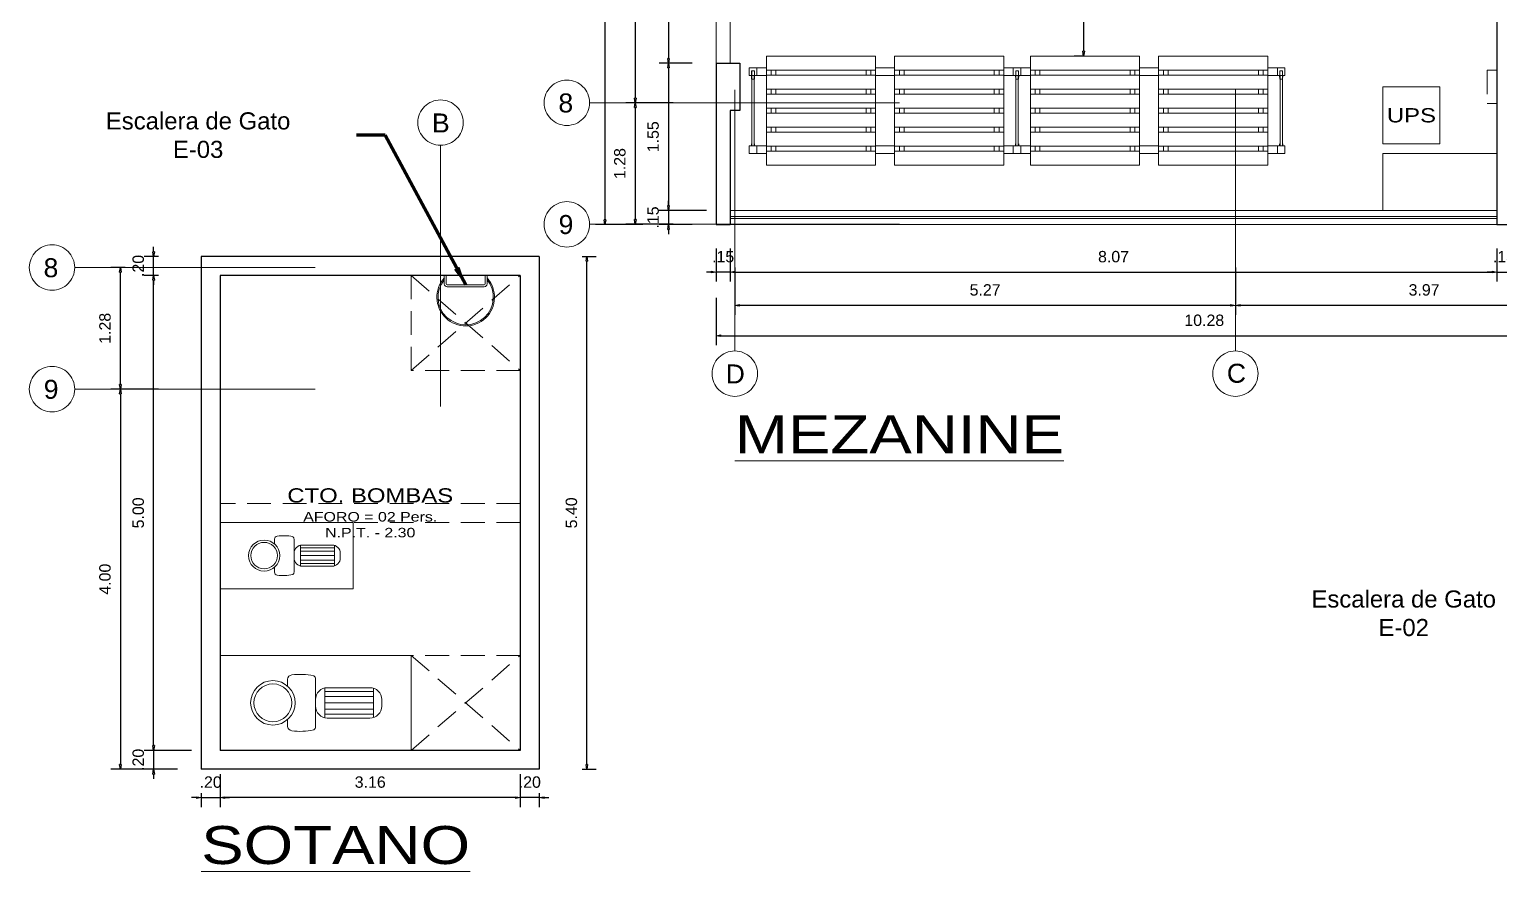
# Model space of a CAD drawing. Header units: millimetres. Extents: x 1675 to 1732.9, y 581.7 to 641.7.
# Drawn here: x 1701.9 to 1717.38, y 615.77 to 624.64 of the extents above; entities that cross this region are included whole.
import ezdxf
from ezdxf.enums import TextEntityAlignment as Align

# ---------------------------------------------------------------- set-up
doc = ezdxf.new("R2010")
doc.units = ezdxf.units.MM
doc.linetypes.add('DASHDOT', pattern=[25.4, 12.7, -6.35, 0, -6.35])
doc.linetypes.add('HIDDEN', pattern=[0.375, 0.25, -0.125])
doc.layers.get('0').update_dxf_attribs({"lineweight": 5})
doc.layers.get('Defpoints').update_dxf_attribs({"color": 8, "lineweight": 5})
for name, color, linetype, lineweight in [('- PALETS', 8, 'Continuous', 5), ('COTAS', 8, 'Continuous', 5), ('EJES', 92, 'DASHDOT', 5), ('ESCALERA', 8, 'Continuous', 5), ('MOBILIARIO', 8, 'Continuous', 5), ('MURO BAJO', 7, 'Continuous', 20), ('Muros', 7, 'Continuous', 30), ('PROYECCION', 8, 'HIDDEN', 5), ('texto', 7, 'Continuous', 5), ('TEXTO AMBIENTES', 7, 'Continuous', 5), ('VENTANAS', 8, 'Continuous', 9)]:
    doc.layers.add(name, color=color, linetype=linetype, lineweight=lineweight)
doc.styles.add('AMBIENTE_50', font='arial.ttf', dxfattribs={"width": 1.2, "height": 0.12})
doc.styles.add('COTAS', font='', dxfattribs={"height": 0.22})
doc.styles.add('ROMANS', font='arial.ttf')
doc.styles.get("Standard").update_dxf_attribs({"font": 'arial.ttf'})
doc.styles.add('Texto peqño', font='sanss___.ttf', dxfattribs={"height": 0.12})
doc.styles.get('COTAS').set_extended_font_data('Zurich Ex BT')
doc.dimstyles.new('100', dxfattribs={"dimtxt": 0.12, "dimasz": 0.05, "dimexe": 0.1, "dimexo": 0.25, "dimgap": 0.1, "dimtad": 1, "dimzin": 4, "dimdsep": 46, "dimtxsty": 'Texto peqño', "dimblk": 'CLOSEDBLANK', "dimcen": -0.05, "dimdle": 0.1, "dimclrd": 256, "dimclre": 256, "dimclrt": 256, "dimadec": 0, "dimazin": 0, "dimtfac": 1, "dimtix": 1, "dimtmove": 0, "dimatfit": 3, "dimldrblk": 'ARCHTICK', "dimfxl": 0, "dimarcsym": 0})
doc.dimstyles.new('GINMASIO', dxfattribs={"dimtxt": 0.22, "dimasz": 0.35, "dimexe": 0.28, "dimexo": 0.09, "dimgap": 0.11, "dimtad": 1, "dimlfac": 0.5, "dimzin": 4, "dimdsep": 46, "dimtxsty": 'COTAS', "dimblk": 'SMALL', "dimcen": 0.3, "dimdle": 0.25, "dimclrd": 2, "dimclre": 2, "dimazin": 0, "dimtfac": 1, "dimtmove": 0, "dimatfit": 3, "dimfxl": 0, "dimarcsym": 0})

# ---------------------------------------------------------------- blocks, each defined once
blk = doc.blocks.new('_ClosedBlank')
at = {"color": 0, "linetype": 'ByBlock', "lineweight": -2}
for p, q in [((-1, 0.17), (0, 0)), ((-1, 0.17), (-1, -0.17)), ((0, 0), (-1, -0.17))]:
    blk.add_line(p, q, dxfattribs=at)
blk = doc.blocks.new('*D262')
at = {"layer": 'COTAS', "lineweight": -2}
for p, q in [((1719.162, 622.583), (1718.812, 622.583)), ((1718.512, 619.523), (1719.012, 619.523))]:
    blk.add_line(p, q, dxfattribs=at)
at = {"layer": 'COTAS', "linetype": 'ByBlock', "lineweight": -2}
blk.add_line((1718.912, 619.573), (1718.912, 622.533), dxfattribs=at)
at = {"layer": 'Defpoints', "color": 0}
for p in [(1718.912, 622.583), (1719.412, 622.583), (1715.317, 619.523)]:
    blk.add_point(p, dxfattribs=at)
at = {"layer": 'COTAS', "lineweight": -2, "xscale": 0.05, "yscale": 0.05, "zscale": 0.05}
for p, rotation in [((1718.912, 622.583), 90), ((1718.912, 619.523), 270)]:
    blk.add_blockref('_ClosedBlank', p, dxfattribs=dict(at, rotation=rotation))
at = {"layer": 'COTAS', "insert": (1718.75, 621.053), "char_height": 0.12, "attachment_point": 5, "rotation": 90, "style": 'Texto peqño'}
blk.add_mtext('3.06', dxfattribs=at)
blk = doc.blocks.new('_ARCHTICK')
at = {"color": 0, "linetype": 'ByBlock', "const_width": 0.15}
blk.add_lwpolyline([(-0.5, -0.5), (0.5, 0.5)], dxfattribs=at)
blk = doc.blocks.new('*D230')
at = {"layer": 'COTAS', "lineweight": -2}
for p, q in [((1709.132, 621.813), (1709.132, 621.313)), ((1719.412, 621.813), (1719.412, 621.313))]:
    blk.add_line(p, q, dxfattribs=at)
at = {"layer": 'COTAS', "linetype": 'ByBlock', "lineweight": -2}
blk.add_line((1709.182, 621.413), (1719.362, 621.413), dxfattribs=at)
at = {"layer": 'Defpoints', "color": 0}
for p in [(1709.132, 622.583), (1719.412, 622.583), (1719.412, 621.413)]:
    blk.add_point(p, dxfattribs=at)
at = {"layer": 'COTAS', "lineweight": -2, "xscale": 0.05, "yscale": 0.05, "zscale": 0.05, "rotation": 180}
blk.add_blockref('_ClosedBlank', (1709.132, 621.413), dxfattribs=at)
at = {"layer": 'COTAS', "lineweight": -2, "xscale": 0.05, "yscale": 0.05, "zscale": 0.05}
blk.add_blockref('_ClosedBlank', (1719.412, 621.413), dxfattribs=at)
at = {"layer": 'COTAS', "insert": (1714.272, 621.575), "char_height": 0.12, "attachment_point": 5, "style": 'Texto peqño'}
blk.add_mtext('10.28', dxfattribs=at)
blk = doc.blocks.new('*D231')
at = {"layer": 'COTAS', "lineweight": -2}
for p, q in [((1714.6, 622.133), (1714.6, 621.633)), ((1718.572, 622.133), (1718.572, 621.633))]:
    blk.add_line(p, q, dxfattribs=at)
at = {"layer": 'COTAS', "linetype": 'ByBlock', "lineweight": -2}
blk.add_line((1718.522, 621.733), (1714.65, 621.733), dxfattribs=at)
at = {"layer": 'Defpoints', "color": 0}
for p in [(1714.6, 622.583), (1718.572, 622.583), (1714.6, 621.733)]:
    blk.add_point(p, dxfattribs=at)
at = {"layer": 'COTAS', "lineweight": -2, "xscale": 0.05, "yscale": 0.05, "zscale": 0.05, "rotation": 180}
blk.add_blockref('_ClosedBlank', (1714.6, 621.733), dxfattribs=at)
at = {"layer": 'COTAS', "lineweight": -2, "xscale": 0.05, "yscale": 0.05, "zscale": 0.05}
blk.add_blockref('_ClosedBlank', (1718.572, 621.733), dxfattribs=at)
at = {"layer": 'COTAS', "insert": (1716.586, 621.895), "char_height": 0.12, "attachment_point": 5, "style": 'Texto peqño'}
blk.add_mtext('3.97', dxfattribs=at)
blk = doc.blocks.new('*D232')
at = {"layer": 'COTAS', "lineweight": -2}
for p, q in [((1709.33, 622.133), (1709.33, 621.633)), ((1714.6, 622.133), (1714.6, 621.633))]:
    blk.add_line(p, q, dxfattribs=at)
at = {"layer": 'COTAS', "linetype": 'ByBlock', "lineweight": -2}
blk.add_line((1714.55, 621.733), (1709.38, 621.733), dxfattribs=at)
at = {"layer": 'Defpoints', "color": 0}
for p in [(1709.33, 622.583), (1714.6, 622.583), (1709.33, 621.733)]:
    blk.add_point(p, dxfattribs=at)
at = {"layer": 'COTAS', "lineweight": -2, "xscale": 0.05, "yscale": 0.05, "zscale": 0.05, "rotation": 180}
blk.add_blockref('_ClosedBlank', (1709.33, 621.733), dxfattribs=at)
at = {"layer": 'COTAS', "lineweight": -2, "xscale": 0.05, "yscale": 0.05, "zscale": 0.05}
blk.add_blockref('_ClosedBlank', (1714.6, 621.733), dxfattribs=at)
at = {"layer": 'COTAS', "insert": (1711.965, 621.895), "char_height": 0.12, "attachment_point": 5, "style": 'Texto peqño'}
blk.add_mtext('5.27', dxfattribs=at)
blk = doc.blocks.new('*D233')
at = {"layer": 'COTAS', "lineweight": -2}
for p, q in [((1709.282, 622.333), (1709.282, 621.983)), ((1717.352, 622.333), (1717.352, 621.983))]:
    blk.add_line(p, q, dxfattribs=at)
at = {"layer": 'COTAS', "linetype": 'ByBlock', "lineweight": -2}
blk.add_line((1709.332, 622.083), (1717.302, 622.083), dxfattribs=at)
at = {"layer": 'Defpoints', "color": 0}
for p in [(1709.282, 622.583), (1717.352, 622.583), (1717.352, 622.083)]:
    blk.add_point(p, dxfattribs=at)
at = {"layer": 'COTAS', "lineweight": -2, "xscale": 0.05, "yscale": 0.05, "zscale": 0.05, "rotation": 180}
blk.add_blockref('_ClosedBlank', (1709.282, 622.083), dxfattribs=at)
at = {"layer": 'COTAS', "lineweight": -2, "xscale": 0.05, "yscale": 0.05, "zscale": 0.05}
blk.add_blockref('_ClosedBlank', (1717.352, 622.083), dxfattribs=at)
at = {"layer": 'COTAS', "insert": (1713.317, 622.245), "char_height": 0.12, "attachment_point": 5, "style": 'Texto peqño'}
blk.add_mtext('8.07', dxfattribs=at)
blk = doc.blocks.new('*D234')
at = {"layer": 'COTAS', "lineweight": -2}
for p, q in [((1709.132, 622.333), (1709.132, 621.983)), ((1709.282, 622.333), (1709.282, 621.983))]:
    blk.add_line(p, q, dxfattribs=at)
at = {"layer": 'COTAS', "linetype": 'ByBlock', "lineweight": -2}
for p, q in [((1709.082, 622.083), (1709.032, 622.083)), ((1709.282, 622.083), (1709.132, 622.083)), ((1709.332, 622.083), (1709.382, 622.083))]:
    blk.add_line(p, q, dxfattribs=at)
at = {"layer": 'Defpoints', "color": 0}
for p in [(1709.132, 622.583), (1709.282, 622.583), (1709.132, 622.083)]:
    blk.add_point(p, dxfattribs=at)
at = {"layer": 'COTAS', "lineweight": -2, "xscale": 0.05, "yscale": 0.05, "zscale": 0.05}
blk.add_blockref('_ClosedBlank', (1709.132, 622.083), dxfattribs=at)
at = {"layer": 'COTAS', "lineweight": -2, "xscale": 0.05, "yscale": 0.05, "zscale": 0.05, "rotation": 180}
blk.add_blockref('_ClosedBlank', (1709.282, 622.083), dxfattribs=at)
at = {"layer": 'COTAS', "insert": (1709.207, 622.245), "char_height": 0.12, "attachment_point": 5, "style": 'Texto peqño'}
blk.add_mtext('.15', dxfattribs=at)
blk = doc.blocks.new('*D263')
at = {"layer": 'COTAS', "lineweight": -2}
for p, q in [((1717.352, 622.333), (1717.352, 621.983)), ((1717.502, 622.333), (1717.502, 621.983))]:
    blk.add_line(p, q, dxfattribs=at)
at = {"layer": 'COTAS', "linetype": 'ByBlock', "lineweight": -2}
for p, q in [((1717.302, 622.083), (1717.252, 622.083)), ((1717.352, 622.083), (1717.502, 622.083)), ((1717.552, 622.083), (1717.602, 622.083))]:
    blk.add_line(p, q, dxfattribs=at)
at = {"layer": 'Defpoints', "color": 0}
for p in [(1717.352, 622.583), (1717.502, 622.583), (1717.502, 622.083)]:
    blk.add_point(p, dxfattribs=at)
at = {"layer": 'COTAS', "lineweight": -2, "xscale": 0.05, "yscale": 0.05, "zscale": 0.05}
blk.add_blockref('_ClosedBlank', (1717.352, 622.083), dxfattribs=at)
at = {"layer": 'COTAS', "lineweight": -2, "xscale": 0.05, "yscale": 0.05, "zscale": 0.05, "rotation": 180}
blk.add_blockref('_ClosedBlank', (1717.502, 622.083), dxfattribs=at)
at = {"layer": 'COTAS', "insert": (1717.427, 622.245), "char_height": 0.12, "attachment_point": 5, "style": 'Texto peqño'}
blk.add_mtext('.15', dxfattribs=at)
blk = doc.blocks.new('*D210')
at = {"layer": 'COTAS', "lineweight": -2}
for p, q in [((1709.032, 631.043), (1708.532, 631.043)), ((1708.882, 624.283), (1708.532, 624.283))]:
    blk.add_line(p, q, dxfattribs=at)
at = {"layer": 'COTAS', "linetype": 'ByBlock', "lineweight": -2}
blk.add_line((1708.632, 630.993), (1708.632, 624.333), dxfattribs=at)
at = {"layer": 'Defpoints', "color": 0}
for p in [(1709.282, 631.043), (1708.632, 624.283), (1709.132, 624.283)]:
    blk.add_point(p, dxfattribs=at)
at = {"layer": 'COTAS', "lineweight": -2, "xscale": 0.05, "yscale": 0.05, "zscale": 0.05}
for p, rotation in [((1708.632, 631.043), 90), ((1708.632, 624.283), 270)]:
    blk.add_blockref('_ClosedBlank', p, dxfattribs=dict(at, rotation=rotation))
at = {"layer": 'COTAS', "insert": (1708.47, 627.663), "char_height": 0.12, "attachment_point": 5, "rotation": 90, "style": 'Texto peqño'}
blk.add_mtext('6.76', dxfattribs=at)
blk = doc.blocks.new('*D211')
at = {"layer": 'COTAS', "lineweight": -2}
for p, q in [((1708.882, 624.283), (1708.532, 624.283)), ((1709.032, 622.733), (1708.532, 622.733))]:
    blk.add_line(p, q, dxfattribs=at)
at = {"layer": 'COTAS', "linetype": 'ByBlock', "lineweight": -2}
blk.add_line((1708.632, 624.233), (1708.632, 622.783), dxfattribs=at)
at = {"layer": 'Defpoints', "color": 0}
for p in [(1709.132, 624.283), (1708.632, 622.733), (1709.332, 622.733)]:
    blk.add_point(p, dxfattribs=at)
at = {"layer": 'COTAS', "lineweight": -2, "xscale": 0.05, "yscale": 0.05, "zscale": 0.05}
for p, rotation in [((1708.632, 624.283), 90), ((1708.632, 622.733), 270)]:
    blk.add_blockref('_ClosedBlank', p, dxfattribs=dict(at, rotation=rotation))
at = {"layer": 'COTAS', "insert": (1708.47, 623.508), "char_height": 0.12, "attachment_point": 5, "rotation": 90, "style": 'Texto peqño'}
blk.add_mtext('1.55', dxfattribs=at)
blk = doc.blocks.new('*D212')
at = {"layer": 'COTAS', "linetype": 'ByBlock', "lineweight": -2}
for p, q in [((1708.632, 622.783), (1708.632, 622.833)), ((1708.632, 622.733), (1708.632, 622.583)), ((1708.632, 622.533), (1708.632, 622.483))]:
    blk.add_line(p, q, dxfattribs=at)
at = {"layer": 'COTAS', "lineweight": -2}
for p, q in [((1709.032, 622.733), (1708.532, 622.733)), ((1708.882, 622.583), (1708.532, 622.583))]:
    blk.add_line(p, q, dxfattribs=at)
at = {"layer": 'Defpoints', "color": 0}
for p in [(1709.332, 622.733), (1708.632, 622.583), (1709.132, 622.583)]:
    blk.add_point(p, dxfattribs=at)
at = {"layer": 'COTAS', "lineweight": -2, "xscale": 0.05, "yscale": 0.05, "zscale": 0.05}
for p, rotation in [((1708.632, 622.733), 270), ((1708.632, 622.583), 90)]:
    blk.add_blockref('_ClosedBlank', p, dxfattribs=dict(at, rotation=rotation))
at = {"layer": 'COTAS', "insert": (1708.47, 622.658), "char_height": 0.12, "attachment_point": 5, "rotation": 90, "style": 'Texto peqño'}
blk.add_mtext('.15', dxfattribs=at)
blk = doc.blocks.new('*D213')
at = {"layer": 'COTAS', "lineweight": -2}
for p, q in [((1708.682, 631.126), (1708.182, 631.126)), ((1708.682, 623.866), (1708.182, 623.866))]:
    blk.add_line(p, q, dxfattribs=at)
at = {"layer": 'COTAS', "linetype": 'ByBlock', "lineweight": -2}
blk.add_line((1708.282, 631.076), (1708.282, 623.916), dxfattribs=at)
at = {"layer": 'Defpoints', "color": 0}
for p in [(1709.132, 631.126), (1708.282, 623.866), (1709.132, 623.866)]:
    blk.add_point(p, dxfattribs=at)
at = {"layer": 'COTAS', "lineweight": -2, "xscale": 0.05, "yscale": 0.05, "zscale": 0.05}
for p, rotation in [((1708.282, 631.126), 90), ((1708.282, 623.866), 270)]:
    blk.add_blockref('_ClosedBlank', p, dxfattribs=dict(at, rotation=rotation))
at = {"layer": 'COTAS', "insert": (1708.12, 627.496), "char_height": 0.12, "attachment_point": 5, "rotation": 90, "style": 'Texto peqño'}
blk.add_mtext('7.26', dxfattribs=at)
blk = doc.blocks.new('*D214')
at = {"layer": 'COTAS', "lineweight": -2}
for p, q in [((1708.682, 623.866), (1708.182, 623.866)), ((1708.682, 622.586), (1708.182, 622.586))]:
    blk.add_line(p, q, dxfattribs=at)
at = {"layer": 'COTAS', "linetype": 'ByBlock', "lineweight": -2}
blk.add_line((1708.282, 623.816), (1708.282, 622.636), dxfattribs=at)
at = {"layer": 'Defpoints', "color": 0}
for p in [(1709.132, 623.866), (1708.282, 622.586), (1709.132, 622.586)]:
    blk.add_point(p, dxfattribs=at)
at = {"layer": 'COTAS', "lineweight": -2, "xscale": 0.05, "yscale": 0.05, "zscale": 0.05}
for p, rotation in [((1708.282, 623.866), 90), ((1708.282, 622.586), 270)]:
    blk.add_blockref('_ClosedBlank', p, dxfattribs=dict(at, rotation=rotation))
at = {"layer": 'COTAS', "insert": (1708.12, 623.226), "char_height": 0.12, "attachment_point": 5, "rotation": 90, "style": 'Texto peqño'}
blk.add_mtext('1.28', dxfattribs=at)
blk = doc.blocks.new('*D215')
at = {"layer": 'COTAS', "lineweight": -2}
for p, q in [((1708.362, 631.203), (1707.862, 631.203)), ((1708.362, 622.583), (1707.862, 622.583))]:
    blk.add_line(p, q, dxfattribs=at)
at = {"layer": 'COTAS', "linetype": 'ByBlock', "lineweight": -2}
blk.add_line((1707.962, 631.153), (1707.962, 622.633), dxfattribs=at)
at = {"layer": 'Defpoints', "color": 0}
for p in [(1709.382, 631.203), (1707.962, 622.583), (1709.132, 622.583)]:
    blk.add_point(p, dxfattribs=at)
at = {"layer": 'COTAS', "lineweight": -2, "xscale": 0.05, "yscale": 0.05, "zscale": 0.05}
for p, rotation in [((1707.962, 631.203), 90), ((1707.962, 622.583), 270)]:
    blk.add_blockref('_ClosedBlank', p, dxfattribs=dict(at, rotation=rotation))
at = {"layer": 'COTAS', "insert": (1707.8, 626.893), "char_height": 0.12, "attachment_point": 5, "rotation": 90, "style": 'Texto peqño'}
blk.add_mtext('8.62', dxfattribs=at)
blk = doc.blocks.new('A$C68C32CAB')
for points in [[(0.65, 1.15), (-0.5, 1.15), (-0.5, 0), (0.65, 0)], [(-0.5, 1), (0.65, 1), (0.65, 1.15), (-0.5, 1.15)], [(-0.5, 0.8), (0.65, 0.8), (0.65, 0.95), (-0.5, 0.95)], [(-0.45, 0.95), (-0.4, 0.95), (-0.4, 1), (-0.45, 1)], [(0.6, 0.95), (0.55, 0.95), (0.55, 1), (0.6, 1)], [(-0.45, 0.75), (-0.4, 0.75), (-0.4, 0.8), (-0.45, 0.8)], [(0.6, 0.75), (0.55, 0.75), (0.55, 0.8), (0.6, 0.8)], [(-0.5, 0.6), (0.65, 0.6), (0.65, 0.75), (-0.5, 0.75)], [(-0.5, 0.55), (0.65, 0.55), (0.65, 0.4), (-0.5, 0.4)], [(-0.45, 0.55), (-0.4, 0.55), (-0.4, 0.6), (-0.45, 0.6)], [(0.6, 0.55), (0.55, 0.55), (0.55, 0.6), (0.6, 0.6)], [(-0.5, 0.35), (0.65, 0.35), (0.65, 0.2), (-0.5, 0.2)], [(-0.45, 0.35), (-0.4, 0.35), (-0.4, 0.4), (-0.45, 0.4)], [(0.6, 0.35), (0.55, 0.35), (0.55, 0.4), (0.6, 0.4)], [(-0.45, 0.15), (-0.4, 0.15), (-0.4, 0.2), (-0.45, 0.2)], [(0.6, 0.15), (0.55, 0.15), (0.55, 0.2), (0.6, 0.2)], [(-0.5, 0.15), (0.65, 0.15), (0.65, 0), (-0.5, 0)]]:
    blk.add_lwpolyline(points, close=True)
blk = doc.blocks.new('RACK')
h = blk.add_hatch(color=0)
h.paths.add_polyline_path([(0.025, 0.87), (0.025, 0.78), (0.052, 0.78), (0.052, 0.781), (0.026, 0.781), (0.026, 0.869), (0.052, 0.869), (0.052, 0.87)])
h.paths.add_polyline_path([(0.028, 0.87), (0.028, 0.869), (0.052, 0.869), (0.052, 0.87)], flags=17)
h.paths.add_polyline_path([(0.028, 0.87), (0.028, 0.869), (0.054, 0.869), (0.054, 0.781), (0.028, 0.781), (0.028, 0.78), (0.055, 0.78), (0.055, 0.87)])
h = blk.add_hatch(color=0)
h.paths.add_polyline_path([(0.054, 0.781), (0.052, 0.781), (0.052, 0.78), (0.055, 0.78), (0.055, 0.87), (0.052, 0.87), (0.052, 0.869), (0.054, 0.869)])
h.paths.add_polyline_path([(0.052, 0.78), (0.052, 0.781), (0.028, 0.781), (0.028, 0.78)])
h.paths.add_polyline_path([(0.026, 0.869), (0.028, 0.869), (0.028, 0.87), (0.025, 0.87), (0.025, 0.78), (0.028, 0.78), (0.028, 0.781), (0.026, 0.781)])
h.paths.add_polyline_path([(0.028, 0.87), (0.028, 0.869), (0.052, 0.869), (0.052, 0.87)])
h = blk.add_hatch(color=0)
h.paths.add_polyline_path([(2.834, 0.781), (2.832, 0.781), (2.832, 0.78), (2.835, 0.78), (2.835, 0.87), (2.832, 0.87), (2.832, 0.869), (2.834, 0.869)])
h.paths.add_polyline_path([(2.832, 0.78), (2.832, 0.781), (2.808, 0.781), (2.808, 0.78)])
h.paths.add_polyline_path([(2.806, 0.869), (2.808, 0.869), (2.808, 0.87), (2.805, 0.87), (2.805, 0.78), (2.808, 0.78), (2.808, 0.781), (2.806, 0.781)])
h.paths.add_polyline_path([(2.808, 0.87), (2.808, 0.869), (2.832, 0.869), (2.832, 0.87)])
h = blk.add_hatch(color=0)
h.paths.add_polyline_path([(2.805, 0.87), (2.805, 0.78), (2.832, 0.78), (2.832, 0.781), (2.806, 0.781), (2.806, 0.869), (2.832, 0.869), (2.832, 0.87)])
h.paths.add_polyline_path([(2.808, 0.87), (2.808, 0.869), (2.832, 0.869), (2.832, 0.87)], flags=17)
h.paths.add_polyline_path([(2.808, 0.87), (2.808, 0.869), (2.834, 0.869), (2.834, 0.781), (2.808, 0.781), (2.808, 0.78), (2.835, 0.78), (2.835, 0.87)])
at = {"color": 0}
for p, q in [((0.028, 0.081), (0.052, 0.081)), ((2.808, 0.08), (2.832, 0.08))]:
    blk.add_line(p, q, dxfattribs=at)
for points in [[(0.057, 0.801), (0.057, 0.82), (0.08, 0.82), (0.08, 0.9), (0, 0.9), (0, 0.82), (0.022, 0.82), (0.022, 0.801)], [(0.028, 0.081), (0.028, 0.82)], [(0.052, 0.82), (0.028, 0.82)], [(0.052, 0.081), (0.052, 0.82)], [(0.18, 0.9), (0.08, 0.9)], [(0.18, 0.82), (0.08, 0.82)], [(1.53, 0.9), (1.33, 0.9)], [(1.53, 0.82), (1.33, 0.82)], [(2.78, 0.9), (2.68, 0.9)], [(2.78, 0.82), (2.68, 0.82)], [(2.837, 0.801), (2.837, 0.82), (2.86, 0.82), (2.86, 0.9), (2.78, 0.9), (2.78, 0.82), (2.802, 0.82), (2.802, 0.801)], [(2.808, 0.08), (2.808, 0.82)], [(2.832, 0.82), (2.808, 0.82)], [(2.832, 0.08), (2.832, 0.82)], [(0.057, 0.099), (0.057, 0.08), (0.08, 0.08), (0.08, 0), (0, 0), (0, 0.08), (0.022, 0.08), (0.022, 0.099)], [(0.18, 0.08), (0.08, 0.08)], [(0.18, 0), (0.08, 0)], [(1.53, 0.08), (1.33, 0.08)], [(1.53, 0), (1.33, 0)], [(2.78, 0.08), (2.68, 0.08)], [(2.78, 0), (2.68, 0)], [(2.837, 0.1), (2.837, 0.08), (2.86, 0.08), (2.86, 0), (2.78, 0), (2.78, 0.08), (2.802, 0.08), (2.802, 0.1)]]:
    blk.add_lwpolyline(points, dxfattribs=at)
for points in [[(0.055, 0.87), (0.055, 0.78), (0.025, 0.78), (0.025, 0.87)], [(0.054, 0.869), (0.054, 0.781), (0.026, 0.781), (0.026, 0.869)], [(2.805, 0.87), (2.805, 0.78), (2.835, 0.78), (2.835, 0.87)], [(2.806, 0.869), (2.806, 0.781), (2.834, 0.781), (2.834, 0.869)]]:
    blk.add_lwpolyline(points, close=True, dxfattribs=at)
at = {"layer": '- PALETS'}
blk.add_blockref('A$C68C32CAB', (0.68, -0.125), dxfattribs=at)
at = {"layer": '- PALETS', "xscale": -1}
blk.add_blockref('A$C68C32CAB', (2.18, -0.125), dxfattribs=at)
blk = doc.blocks.new('*D267')
at = {"layer": 'COTAS', "lineweight": -2}
for p, q in [((1713.002, 625.508), (1712.902, 625.508)), ((1713.002, 624.358), (1712.902, 624.358))]:
    blk.add_line(p, q, dxfattribs=at)
at = {"layer": 'COTAS', "linetype": 'ByBlock', "lineweight": -2}
blk.add_line((1713.002, 625.458), (1713.002, 624.408), dxfattribs=at)
at = {"layer": 'Defpoints', "color": 0}
for p in [(1713.202, 625.508), (1713.002, 624.358), (1713.202, 624.358)]:
    blk.add_point(p, dxfattribs=at)
at = {"layer": 'COTAS', "lineweight": -2, "xscale": 0.05, "yscale": 0.05, "zscale": 0.05}
for p, rotation in [((1713.002, 625.508), 90), ((1713.002, 624.358), 270)]:
    blk.add_blockref('_ClosedBlank', p, dxfattribs=dict(at, rotation=rotation))
at = {"layer": 'COTAS', "insert": (1712.84, 624.933), "char_height": 0.12, "attachment_point": 5, "rotation": 90, "style": 'Texto peqño'}
blk.add_mtext('1.15', dxfattribs=at)
blk = doc.blocks.new('*D282')
at = {"layer": 'COTAS', "linetype": 'ByBlock', "lineweight": -2}
for p, q in [((1703.212, 617.098), (1703.212, 617.148)), ((1703.212, 617.048), (1703.212, 616.848)), ((1703.212, 616.798), (1703.212, 616.748))]:
    blk.add_line(p, q, dxfattribs=at)
at = {"layer": 'COTAS', "lineweight": -2}
for p, q in [((1703.612, 617.048), (1703.112, 617.048)), ((1703.462, 616.848), (1703.112, 616.848))]:
    blk.add_line(p, q, dxfattribs=at)
at = {"layer": 'Defpoints', "color": 0}
for p in [(1703.912, 617.048), (1703.212, 616.848), (1703.712, 616.848)]:
    blk.add_point(p, dxfattribs=at)
at = {"layer": 'COTAS', "lineweight": -2, "xscale": 0.05, "yscale": 0.05, "zscale": 0.05}
for p, rotation in [((1703.212, 617.048), 270), ((1703.212, 616.848), 90)]:
    blk.add_blockref('_ClosedBlank', p, dxfattribs=dict(at, rotation=rotation))
at = {"layer": 'COTAS', "insert": (1703.05, 616.948), "char_height": 0.12, "attachment_point": 5, "rotation": 90, "style": 'Texto peqño'}
blk.add_mtext('.20', dxfattribs=at)
blk = doc.blocks.new('*D283')
at = {"layer": 'COTAS', "lineweight": -2}
for p, q in [((1703.262, 620.851), (1702.762, 620.851)), ((1703.262, 616.848), (1702.762, 616.848))]:
    blk.add_line(p, q, dxfattribs=at)
at = {"layer": 'COTAS', "linetype": 'ByBlock', "lineweight": -2}
blk.add_line((1702.862, 620.801), (1702.862, 616.898), dxfattribs=at)
at = {"layer": 'Defpoints', "color": 0}
for p in [(1703.712, 620.851), (1702.862, 616.848), (1703.712, 616.848)]:
    blk.add_point(p, dxfattribs=at)
at = {"layer": 'COTAS', "lineweight": -2, "xscale": 0.05, "yscale": 0.05, "zscale": 0.05}
for p, rotation in [((1702.862, 620.851), 90), ((1702.862, 616.848), 270)]:
    blk.add_blockref('_ClosedBlank', p, dxfattribs=dict(at, rotation=rotation))
at = {"layer": 'COTAS', "insert": (1702.7, 618.85), "char_height": 0.12, "attachment_point": 5, "rotation": 90, "style": 'Texto peqño'}
blk.add_mtext('4.00', dxfattribs=at)
blk = doc.blocks.new('*D285')
at = {"layer": 'COTAS', "lineweight": -2}
for p, q in [((1703.262, 622.048), (1703.112, 622.048)), ((1703.262, 617.048), (1703.112, 617.048))]:
    blk.add_line(p, q, dxfattribs=at)
at = {"layer": 'COTAS', "linetype": 'ByBlock', "lineweight": -2}
blk.add_line((1703.212, 617.098), (1703.212, 621.998), dxfattribs=at)
at = {"layer": 'Defpoints', "color": 0}
for p in [(1703.212, 622.048), (1703.912, 622.048), (1703.912, 617.048)]:
    blk.add_point(p, dxfattribs=at)
at = {"layer": 'COTAS', "lineweight": -2, "xscale": 0.05, "yscale": 0.05, "zscale": 0.05}
for p, rotation in [((1703.212, 622.048), 90), ((1703.212, 617.048), 270)]:
    blk.add_blockref('_ClosedBlank', p, dxfattribs=dict(at, rotation=rotation))
at = {"layer": 'COTAS', "insert": (1703.05, 619.548), "char_height": 0.12, "attachment_point": 5, "rotation": 90, "style": 'Texto peqño'}
blk.add_mtext('5.00', dxfattribs=at)
blk = doc.blocks.new('*D286')
at = {"layer": 'COTAS', "linetype": 'ByBlock', "lineweight": -2}
for p, q in [((1703.212, 622.298), (1703.212, 622.348)), ((1703.212, 622.048), (1703.212, 622.248)), ((1703.212, 621.998), (1703.212, 621.948))]:
    blk.add_line(p, q, dxfattribs=at)
at = {"layer": 'COTAS', "lineweight": -2}
for p, q in [((1703.262, 622.248), (1703.112, 622.248)), ((1703.262, 622.048), (1703.112, 622.048))]:
    blk.add_line(p, q, dxfattribs=at)
at = {"layer": 'Defpoints', "color": 0}
for p in [(1703.212, 622.248), (1703.712, 622.248), (1703.912, 622.048)]:
    blk.add_point(p, dxfattribs=at)
at = {"layer": 'COTAS', "lineweight": -2, "xscale": 0.05, "yscale": 0.05, "zscale": 0.05}
for p, rotation in [((1703.212, 622.248), 270), ((1703.212, 622.048), 90)]:
    blk.add_blockref('_ClosedBlank', p, dxfattribs=dict(at, rotation=rotation))
at = {"layer": 'COTAS', "insert": (1703.05, 622.148), "char_height": 0.12, "attachment_point": 5, "rotation": 90, "style": 'Texto peqño'}
blk.add_mtext('.20', dxfattribs=at)
blk = doc.blocks.new('*D287')
at = {"layer": 'COTAS', "lineweight": -2}
for p, q in [((1702.912, 622.131), (1702.762, 622.131)), ((1702.912, 620.851), (1702.762, 620.851))]:
    blk.add_line(p, q, dxfattribs=at)
at = {"layer": 'COTAS', "linetype": 'ByBlock', "lineweight": -2}
blk.add_line((1702.862, 620.901), (1702.862, 622.081), dxfattribs=at)
at = {"layer": 'Defpoints', "color": 0}
for p in [(1702.862, 622.131), (1703.712, 622.131), (1703.712, 620.851)]:
    blk.add_point(p, dxfattribs=at)
at = {"layer": 'COTAS', "lineweight": -2, "xscale": 0.05, "yscale": 0.05, "zscale": 0.05}
for p, rotation in [((1702.862, 622.131), 90), ((1702.862, 620.851), 270)]:
    blk.add_blockref('_ClosedBlank', p, dxfattribs=dict(at, rotation=rotation))
at = {"layer": 'COTAS', "insert": (1702.7, 621.491), "char_height": 0.12, "attachment_point": 5, "rotation": 90, "style": 'Texto peqño'}
blk.add_mtext('1.28', dxfattribs=at)
blk = doc.blocks.new('0-bomb-pisc-trampelo')
blk.add_lwpolyline([(-0.2387, 0.0665), (-0.426, 0.0665, 0.414214), (-0.4773, 0.0152), (-0.4773, -0.0152, 0.414214), (-0.426, -0.0665), (-0.2387, -0.0665, 0.414214), (-0.1875, -0.0152), (-0.1875, 0.0152, 0.414214)], format="xyb", close=True)
for points in [[(-0.2283, 0.0654), (-0.2283, -0.0654)], [(-0.4419, 0.064), (-0.4419, -0.064)], [(-0.4419, 0.0492), (-0.2283, 0.0492)], [(-0.4419, 0.028), (-0.2283, 0.028)], [(-0.4419, 0), (-0.2283, 0)], [(-0.4419, -0.028), (-0.2283, -0.028)], [(-0.4419, -0.0492), (-0.2283, -0.0492)]]:
    blk.add_lwpolyline(points)
for points in [[(-0.1792, 0.1189, 0.248474), (-0.1875, 0.1032), (-0.1875, -0.1034, 0.248474), (-0.1792, -0.1191)], [(-0.0649, 0.0731), (-0.0649, 0.1032, 0.393967), (-0.0825, 0.1221)], [(-0.0825, -0.1223, 0.393967), (-0.0649, -0.1034), (-0.0649, -0.0731)]]:
    blk.add_lwpolyline(points, format="xyb")
at = {"ltscale": 0.08}
for radius in [0.0977, 0.0831]:
    blk.add_circle((0, 0), radius, dxfattribs=at)
for centre, radius, start, end in [((-0.122, -0.1454), 0.2704, 81.60207, 102.21237), ((-0.1216, 0.1572), 0.2822, 258.22291, 277.96265)]:
    blk.add_arc(centre, radius, start, end)
blk = doc.blocks.new('*D284')
at = {"layer": 'COTAS', "lineweight": -2}
for p, q in [((1703.912, 616.798), (1703.912, 616.451)), ((1703.712, 616.598), (1703.712, 616.451))]:
    blk.add_line(p, q, dxfattribs=at)
at = {"layer": 'COTAS', "linetype": 'ByBlock', "lineweight": -2}
for p, q in [((1703.662, 616.551), (1703.612, 616.551)), ((1703.712, 616.551), (1703.912, 616.551)), ((1703.962, 616.551), (1704.012, 616.551))]:
    blk.add_line(p, q, dxfattribs=at)
at = {"layer": 'Defpoints', "color": 0}
for p in [(1703.912, 617.048), (1703.712, 616.848), (1703.912, 616.551)]:
    blk.add_point(p, dxfattribs=at)
at = {"layer": 'COTAS', "lineweight": -2, "xscale": 0.05, "yscale": 0.05, "zscale": 0.05}
blk.add_blockref('_ClosedBlank', (1703.712, 616.551), dxfattribs=at)
at = {"layer": 'COTAS', "lineweight": -2, "xscale": 0.05, "yscale": 0.05, "zscale": 0.05, "rotation": 180}
blk.add_blockref('_ClosedBlank', (1703.912, 616.551), dxfattribs=at)
at = {"layer": 'COTAS', "insert": (1703.812, 616.713), "char_height": 0.12, "attachment_point": 5, "style": 'Texto peqño'}
blk.add_mtext('.20', dxfattribs=at)
blk = doc.blocks.new('_Small')
at = {"layer": 'Muros', "color": 0, "lineweight": -2}
blk.add_circle((0, 0), 0.25, dxfattribs=at)
blk = doc.blocks.new('*D320')
at = {"layer": 'COTAS', "lineweight": -2}
for p, q in [((1703.912, 616.798), (1703.912, 616.451)), ((1707.072, 616.798), (1707.072, 616.451))]:
    blk.add_line(p, q, dxfattribs=at)
at = {"layer": 'COTAS', "linetype": 'ByBlock', "lineweight": -2}
blk.add_line((1707.022, 616.551), (1703.962, 616.551), dxfattribs=at)
at = {"layer": 'Defpoints', "color": 0}
for p in [(1703.912, 617.048), (1707.072, 617.048), (1703.912, 616.551)]:
    blk.add_point(p, dxfattribs=at)
at = {"layer": 'COTAS', "lineweight": -2, "xscale": 0.05, "yscale": 0.05, "zscale": 0.05, "rotation": 180}
blk.add_blockref('_ClosedBlank', (1703.912, 616.551), dxfattribs=at)
at = {"layer": 'COTAS', "lineweight": -2, "xscale": 0.05, "yscale": 0.05, "zscale": 0.05}
blk.add_blockref('_ClosedBlank', (1707.072, 616.551), dxfattribs=at)
at = {"layer": 'COTAS', "insert": (1705.492, 616.713), "char_height": 0.12, "attachment_point": 5, "style": 'Texto peqño'}
blk.add_mtext('3.16', dxfattribs=at)
blk = doc.blocks.new('*D321')
at = {"layer": 'COTAS', "lineweight": -2}
for p, q in [((1707.072, 616.798), (1707.072, 616.451)), ((1707.272, 616.598), (1707.272, 616.451))]:
    blk.add_line(p, q, dxfattribs=at)
at = {"layer": 'COTAS', "linetype": 'ByBlock', "lineweight": -2}
for p, q in [((1707.022, 616.551), (1706.972, 616.551)), ((1707.272, 616.551), (1707.072, 616.551)), ((1707.322, 616.551), (1707.372, 616.551))]:
    blk.add_line(p, q, dxfattribs=at)
at = {"layer": 'Defpoints', "color": 0}
for p in [(1707.072, 617.048), (1707.272, 616.848), (1707.072, 616.551)]:
    blk.add_point(p, dxfattribs=at)
at = {"layer": 'COTAS', "lineweight": -2, "xscale": 0.05, "yscale": 0.05, "zscale": 0.05}
blk.add_blockref('_ClosedBlank', (1707.072, 616.551), dxfattribs=at)
at = {"layer": 'COTAS', "lineweight": -2, "xscale": 0.05, "yscale": 0.05, "zscale": 0.05, "rotation": 180}
blk.add_blockref('_ClosedBlank', (1707.272, 616.551), dxfattribs=at)
at = {"layer": 'COTAS', "insert": (1707.172, 616.713), "char_height": 0.12, "attachment_point": 5, "style": 'Texto peqño'}
blk.add_mtext('.20', dxfattribs=at)
blk = doc.blocks.new('*D322')
at = {"layer": 'COTAS', "lineweight": -2}
for p, q in [((1707.722, 622.248), (1707.872, 622.248)), ((1707.722, 616.848), (1707.872, 616.848))]:
    blk.add_line(p, q, dxfattribs=at)
at = {"layer": 'COTAS', "linetype": 'ByBlock', "lineweight": -2}
blk.add_line((1707.772, 616.898), (1707.772, 622.198), dxfattribs=at)
at = {"layer": 'Defpoints', "color": 0}
for p in [(1707.072, 622.248), (1707.772, 622.248), (1707.072, 616.848)]:
    blk.add_point(p, dxfattribs=at)
at = {"layer": 'COTAS', "lineweight": -2, "xscale": 0.05, "yscale": 0.05, "zscale": 0.05}
for p, rotation in [((1707.772, 622.248), 90), ((1707.772, 616.848), 270)]:
    blk.add_blockref('_ClosedBlank', p, dxfattribs=dict(at, rotation=rotation))
at = {"layer": 'COTAS', "insert": (1707.61, 619.548), "char_height": 0.12, "attachment_point": 5, "rotation": 90, "style": 'Texto peqño'}
blk.add_mtext('5.40', dxfattribs=at)

msp = doc.modelspace()

# ---------------------------------------------------------------- linework, layer by layer
at = {"layer": 'EJES', "ltscale": 10}
for p, q in [((1709.33, 621.252, 0), (1709.33, 624.002, 0)), ((1714.6, 621.252, 0), (1714.6, 624.002, 0)), ((1711.065, 623.866, 0), (1707.801, 623.866, 0)), ((1706.232, 623.419), (1706.232, 620.669)), ((1711.065, 622.586, 0), (1707.801, 622.586, 0)), ((1704.912, 622.131), (1702.381, 622.131)), ((1704.912, 620.851), (1702.381, 620.851))]:
    msp.add_line(p, q, dxfattribs=at)
for centre in [(1707.562, 623.866, 0), (1706.232, 623.657), (1707.562, 622.586, 0), (1702.142, 622.131), (1709.33, 621.014, 0), (1714.6, 621.014, 0), (1702.142, 620.851)]:
    msp.add_circle(centre, 0.239, dxfattribs=at)
at = {"layer": 'ESCALERA'}
for p, q in [((1706.272, 621.958), (1706.272, 622.048)), ((1706.272, 622.048), (1706.722, 622.048)), ((1706.292, 621.958), (1706.292, 622.048)), ((1706.702, 622.048), (1706.702, 621.958)), ((1706.722, 622.048), (1706.722, 621.958)), ((1706.692, 621.948), (1706.302, 621.948)), ((1706.692, 621.928), (1706.302, 621.928))]:
    msp.add_line(p, q, dxfattribs=at)
for centre, radius, start, end in [((1706.497, 621.819), 0.303, 137.8906, 42.1094), ((1706.497, 621.819), 0.291, 140.6924, 39.3076), ((1706.302, 621.958), 0.03, 180, 270), ((1706.302, 621.958), 0.01, 180, 270), ((1706.692, 621.958), 0.03, 270, 0), ((1706.692, 621.958), 0.01, 270, 0)]:
    msp.add_arc(centre, radius, start, end, dxfattribs=at)
at = {"layer": 'MOBILIARIO'}
for p, q in [((1716.152, 623.333, 0), (1717.352, 623.333, 0)), ((1716.152, 622.733, 0), (1716.152, 623.333, 0))]:
    msp.add_line(p, q, dxfattribs=at)
at = {"layer": 'MOBILIARIO', "elevation": 0}
msp.add_lwpolyline([(1716.153, 624.033), (1716.753, 624.033), (1716.753, 623.433), (1716.153, 623.433)], close=True, dxfattribs=at)
at = {"layer": 'MOBILIARIO'}
for points in [[(1703.912, 619.448), (1705.312, 619.448), (1705.312, 618.748), (1703.912, 618.748)], [(1705.922, 617.048), (1705.922, 618.048), (1703.912, 618.048)]]:
    msp.add_lwpolyline(points, dxfattribs=at)
at = {"layer": 'MURO BAJO'}
for p, q in [((1709.132, 624.283, 0), (1709.132, 631.723, 0)), ((1709.282, 624.283, 0), (1709.282, 631.043, 0)), ((1709.282, 622.733, 0), (1717.352, 622.733, 0)), ((1709.282, 622.583, 0), (1717.352, 622.583, 0))]:
    msp.add_line(p, q, dxfattribs=at)
at = {"layer": 'Muros'}
for p, q in [((1717.352, 624.728, 0), (1717.352, 622.583, 0)), ((1709.132, 624.283, 0), (1709.132, 622.583, 0)), ((1709.132, 624.283, 0), (1709.382, 624.283, 0)), ((1709.382, 624.283, 0), (1709.382, 623.783, 0)), ((1709.282, 623.783, 0), (1709.282, 622.733, 0)), ((1709.382, 623.783, 0), (1709.282, 623.783, 0)), ((1717.352, 623.333, 0), (1717.352, 622.733, 0)), ((1709.282, 622.733, 0), (1709.282, 622.583, 0)), ((1709.132, 622.583, 0), (1709.282, 622.583, 0)), ((1717.352, 622.583, 0), (1717.502, 622.583, 0)), ((1703.712, 622.248), (1703.712, 616.848)), ((1707.272, 622.248), (1703.712, 622.248)), ((1707.272, 622.248), (1707.272, 616.848)), ((1703.912, 622.048), (1703.912, 617.048)), ((1707.072, 622.048), (1703.912, 622.048)), ((1707.072, 622.048), (1707.072, 617.048)), ((1707.072, 617.048), (1703.912, 617.048)), ((1707.272, 616.848), (1703.712, 616.848))]:
    msp.add_line(p, q, dxfattribs=at)
at = {"layer": 'PROYECCION'}
for p, q in [((1717.352, 624.208, 0), (1717.252, 624.208, 0)), ((1717.252, 624.208, 0), (1717.252, 623.858, 0)), ((1717.252, 623.858, 0), (1717.352, 623.858, 0)), ((1705.922, 622.048), (1705.922, 621.048)), ((1707.072, 621.048), (1705.922, 621.048)), ((1705.922, 617.048), (1705.922, 618.048)), ((1707.072, 618.048), (1705.922, 618.048))]:
    msp.add_line(p, q, dxfattribs=at)
for points in [[(1705.922, 621.048), (1707.072, 622.048)], [(1705.922, 622.048), (1707.072, 621.048)], [(1707.072, 619.648), (1703.912, 619.648)], [(1707.072, 619.448), (1703.912, 619.448)], [(1705.922, 618.048), (1707.072, 617.048)], [(1705.922, 617.048), (1707.072, 618.048)]]:
    msp.add_lwpolyline(points, dxfattribs=at)
at = {"layer": 'VENTANAS'}
for p, q in [((1709.282, 622.668, 0), (1717.352, 622.668, 0)), ((1709.282, 622.648, 0), (1717.352, 622.648, 0))]:
    msp.add_line(p, q, dxfattribs=at)

# ---------------------------------------------------------------- block references
at = {"layer": '- PALETS'}
for p in [(1709.482, 623.333, 0), (1712.262, 623.333, 0)]:
    msp.add_blockref('RACK', p, dxfattribs=at)
at = {"layer": 'MOBILIARIO', "rotation": 180}
for p, xscale, yscale, zscale in [((1704.375, 619.098), 1.680000000000063, 1.679999999999949, 1.68), ((1704.467, 617.548), 2.40000000000009, 2.399999999999977, 2.4)]:
    msp.add_blockref('0-bomb-pisc-trampelo', p, dxfattribs=dict(at, xscale=xscale, yscale=yscale, zscale=zscale))

# ---------------------------------------------------------------- texts
at = {"layer": 'EJES', "ltscale": 10}
for s, p in [('8', (1707.473, 623.764, 0)), ('B', (1706.142, 623.553)), ('9', (1707.475, 622.484, 0)), ('8', (1702.053, 622.029)), ('9', (1702.055, 620.749))]:
    msp.add_text(s, height=0.2, rotation=360, dxfattribs=at).set_placement(p)
for s, p in [('D', (1709.234, 620.911, 0)), ('C', (1714.51, 620.918, 0))]:
    msp.add_text(s, height=0.2, dxfattribs=at).set_placement(p)
at = {"layer": 'texto', "char_height": 0.18, "attachment_point": 5}
for s, insert in [('\\A1;Escalera de Gato\\PE-03', (1703.68, 623.524)), ('\\A1;Escalera de Gato\\PE-02', (1716.372, 618.49, 0))]:
    msp.add_mtext(s, dxfattribs=dict(at, insert=insert))
at = {"layer": 'texto', "attachment_point": 5, "style": 'ROMANS'}
for s, insert, char_height in [('{\\W1.2;UPS}', (1716.453, 623.733, 0), 0.15), ('{\\H1.5x;\\W1.2;CTO. BOMBAS\\P\\H0.66667x;AFORO = 02 Pers.\\PN.P.T. - 2.30}', (1705.492, 619.548), 0.1)]:
    msp.add_mtext(s, dxfattribs=dict(at, insert=insert, char_height=char_height))
at = {"layer": 'TEXTO AMBIENTES', "style": 'AMBIENTE_50', "width": 1.2}
for s, p in [('%%UMEZANINE', (1711.063, 620.375, 0)), ('%%USOTANO', (1705.128, 616.051, 0))]:
    msp.add_text(s, height=0.4, dxfattribs=at).set_placement(p, align=Align.MIDDLE_CENTER)

# ---------------------------------------------------------------- dimensions: what is measured, and where the dimension line sits
at = {"layer": 'COTAS'}
for base, p1, p2, picture, middle in [((1707.962, 622.583, 0), (1709.382, 631.203, 0), (1709.132, 622.583, 0), '*D215', (1707.8, 626.893, 0)), ((1713.002, 624.358, 0), (1713.202, 625.508, 0), (1713.202, 624.358, 0), '*D267', (1712.84, 624.933, 0))]:
    dim = msp.add_linear_dim(base=base, p1=p1, p2=p2, angle=90, dimstyle='100', dxfattribs=at)
    dim.commit()
    dim.dimension.update_dxf_attribs({"geometry": picture, "text_midpoint": middle})
for base, p1, p2, angle, override, picture, middle in [((1708.282, 623.866, 0), (1709.132, 631.126, 0), (1709.132, 623.866, 0), 90, {"dimtmove": 1}, '*D213', (1708.12, 627.496, 0)), ((1708.632, 624.283, 0), (1709.282, 631.043, 0), (1709.132, 624.283, 0), 90, {"dimtmove": 1}, '*D210', (1708.47, 627.663, 0)), ((1708.632, 622.733, 0), (1709.132, 624.283, 0), (1709.332, 622.733, 0), 90, {"dimtmove": 1}, '*D211', (1708.47, 623.508, 0)), ((1708.282, 622.586, 0), (1709.132, 623.866, 0), (1709.132, 622.586, 0), 90, {"dimtmove": 1}, '*D214', (1708.12, 623.226, 0)), ((1708.632, 622.583, 0), (1709.332, 622.733, 0), (1709.132, 622.583, 0), 90, {"dimtmove": 1}, '*D212', (1708.47, 622.658, 0)), ((1709.132, 622.083, 0), (1709.282, 622.583, 0), (1709.132, 622.583, 0), 180, {"dimtmove": 1}, '*D234', (1709.207, 622.245, 0)), ((1717.352, 622.083, 0), (1709.282, 622.583, 0), (1717.352, 622.583, 0), 180, {"dimtmove": 1}, '*D233', (1713.317, 622.245, 0)), ((1718.912, 622.583, 0), (1715.317, 619.523, 0), (1719.412, 622.583, 0), 90, {"dimtmove": 1}, '*D262', (1718.75, 621.053, 0)), ((1717.502, 622.083, 0), (1717.352, 622.583, 0), (1717.502, 622.583, 0), 180, {"dimtmove": 1}, '*D263', (1717.427, 622.245, 0)), ((1703.212, 622.248), (1703.912, 622.048), (1703.712, 622.248), 90, {"dimtmove": 1, "dimfxl": 0.05}, '*D286', (1703.05, 622.148)), ((1707.772, 622.248), (1707.072, 616.848), (1707.072, 622.248), 90, {"dimtmove": 1, "dimfxl": 0.05}, '*D322', (1707.61, 619.548)), ((1702.862, 622.131), (1703.712, 620.851), (1703.712, 622.131), 90, {"dimtmove": 1, "dimfxl": 0.05}, '*D287', (1702.7, 621.491)), ((1703.212, 622.048), (1703.912, 617.048), (1703.912, 622.048), 90, {"dimtmove": 1, "dimfxl": 0.05}, '*D285', (1703.05, 619.548)), ((1702.862, 616.848), (1703.712, 620.851), (1703.712, 616.848), 90, {"dimtmove": 1}, '*D283', (1702.7, 618.85)), ((1703.212, 616.848), (1703.912, 617.048), (1703.712, 616.848), 90, {"dimtmove": 1}, '*D282', (1703.05, 616.948)), ((1703.912, 616.551), (1707.072, 617.048), (1703.912, 617.048), 180, {"dimtmove": 1}, '*D320', (1705.492, 616.713)), ((1707.072, 616.551), (1707.272, 616.848), (1707.072, 617.048), 180, {"dimtmove": 1}, '*D321', (1707.172, 616.713))]:
    dim = msp.add_linear_dim(base=base, p1=p1, p2=p2, angle=angle, dimstyle='100', override=override, dxfattribs=at)
    dim.commit()
    dim.dimension.update_dxf_attribs({"geometry": picture, "text_midpoint": middle})
dim = msp.add_linear_dim(base=(1719.412, 621.413, 0), p1=(1709.132, 622.583, 0), p2=(1719.412, 622.583, 0), dimstyle='100', dxfattribs=at)
dim.commit()
dim.dimension.update_dxf_attribs({"geometry": '*D230', "text_midpoint": (1714.272, 621.575, 0)})
for base, p1, p2, picture, middle in [((1709.33, 621.733, 0), (1714.6, 622.583, 0), (1709.33, 622.583, 0), '*D232', (1711.965, 621.895, 0)), ((1714.6, 621.733, 0), (1718.572, 622.583, 0), (1714.6, 622.583, 0), '*D231', (1716.586, 621.895, 0)), ((1703.912, 616.551), (1703.712, 616.848), (1703.912, 617.048), '*D284', (1703.812, 616.713))]:
    dim = msp.add_linear_dim(base=base, p1=p1, p2=p2, dimstyle='100', override={"dimtmove": 1}, dxfattribs=at)
    dim.commit()
    dim.dimension.update_dxf_attribs({"geometry": picture, "text_midpoint": middle})

# ---------------------------------------------------------------- leaders
at = {"layer": 'texto', "ltscale": 0.5}
msp.add_leader([(1706.497, 621.948), (1705.649, 623.524), (1705.349, 623.524)], dimstyle='GINMASIO', override={"dimasz": 0.2, "dimgap": 0.11, "dimtad": 0, "dimclrd": 1, "dimlwd": 65535}, dxfattribs=at)

doc.saveas('drawing.dxf')
